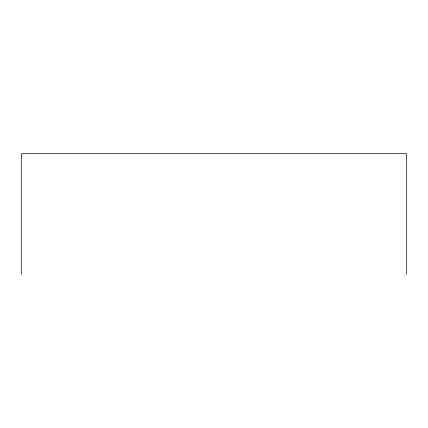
<?xml version="1.0" encoding="UTF-8"?>
<svg xmlns="http://www.w3.org/2000/svg" width="428" height="428" viewBox="0 0 428 428"><rect width="100%" height="100%" fill="white"/><g stroke="black" fill="none" stroke-linecap="round" stroke-linejoin="round"><path stroke-width="0.64" d="M406.6 274.311L406.6 153.689L21.4 153.689L21.4 274.311"/></g></svg>
